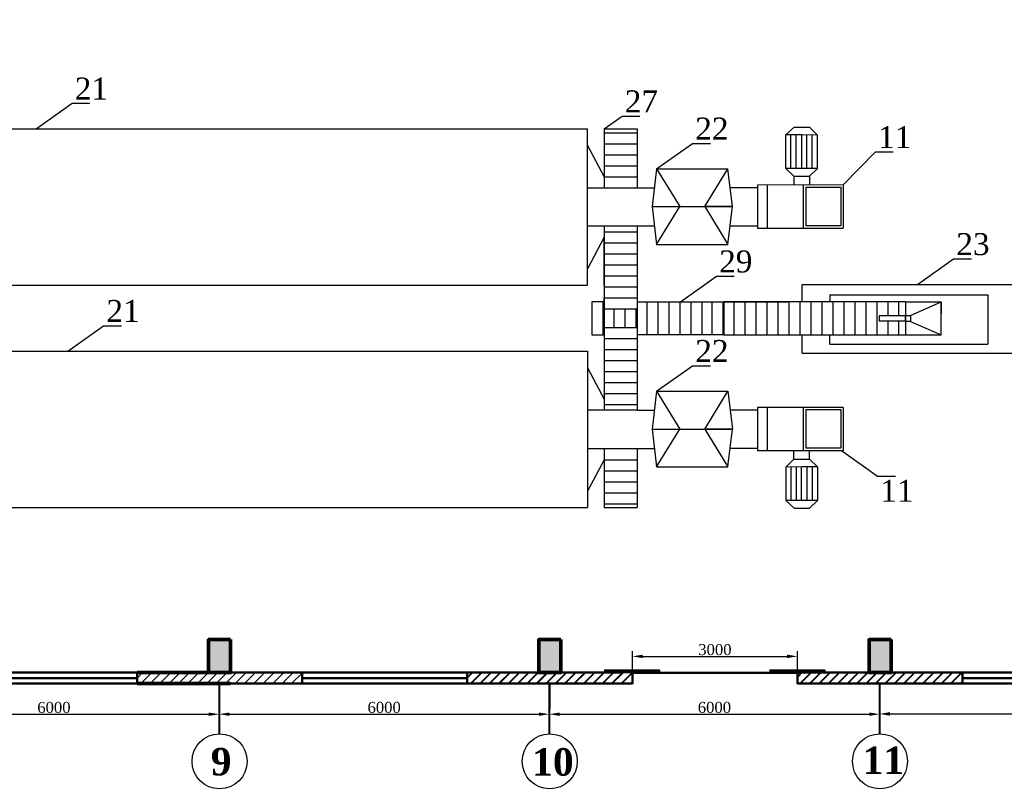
# Model space of a CAD drawing. Header units: inches. Extents: x -4475333 to 345677417, y -211198149 to 2125895.
# Drawn here: x -1928351 to -1910462, y 871185 to 885167 of the extents above; entities that cross this region are included whole.
import ezdxf

# ---------------------------------------------------------------- set-up
doc = ezdxf.new("R2010")
doc.units = ezdxf.units.IN
doc.header["$LTSCALE"] = 150
doc.header["$MEASUREMENT"] = 0
for name, color, linetype, lineweight in [('1. N thuong', 255, 'Continuous', 0), ('chuthichso', 8, 'Continuous', 0), ('cot', 2, 'Continuous', 50), ('KHUNG BVE', 7, 'Continuous', 0), ('NHA XUONG', 80, 'Continuous', 50)]:
    doc.layers.add(name, color=color, linetype=linetype, lineweight=lineweight)
for name, color, linetype in [('BUOC COT', 7, 'Continuous'), ('MATCAT', 132, 'Continuous'), ('NET NHAP', 7, 'Continuous')]:
    doc.layers.add(name, color=color, linetype=linetype)
doc.styles.add('1', font='times.ttf')
doc.styles.add('CHU DAM', font='arialbd.ttf', dxfattribs={"height": 200})
doc.styles.get("Standard").update_dxf_attribs({"font": 'times.ttf', "height": 100})
doc.dimstyles.new('75', dxfattribs={"dimtxt": 200, "dimasz": 188, "dimexe": 94, "dimexo": 47, "dimgap": 20, "dimtad": 1, "dimtoh": 1, "dimdec": 0, "dimtxsty": '1', "dimcen": 2.5, "dimclrt": 256, "dimadec": 0, "dimazin": 0, "dimtfac": 1, "dimtdec": 0, "dimtix": 1, "dimtmove": 0, "dimatfit": 2, "dimfxl": 1, "dimlwd": 9, "dimlwe": 9, "dimarcsym": 0})

# ---------------------------------------------------------------- blocks, each defined once
blk = doc.blocks.new('*D212')
at = {"layer": 'Defpoints', "color": 0, "lineweight": 0, "ltscale": 3, "transparency": 16777216}
for p in [(-1930729, 872550), (-1924729, 872550), (-1924729, 872550)]:
    blk.add_point(p, dxfattribs=at)
at = {"layer": 'NET NHAP', "color": 0, "lineweight": 9, "ltscale": 3, "transparency": 16777216}
for p, q in [((-1930729, 872503), (-1930729, 872456)), ((-1930541, 872550), (-1924917, 872550)), ((-1924729, 872503), (-1924729, 872456))]:
    blk.add_line(p, q, dxfattribs=at)
at = {"layer": 'NET NHAP', "color": 0, "lineweight": 0, "ltscale": 3, "transparency": 16777216}
for points in [[(-1930541, 872581), (-1930541, 872518), (-1930729, 872550)], [(-1924917, 872581), (-1924917, 872518), (-1924729, 872550)]]:
    blk.add_solid(points, dxfattribs=at)
at = {"layer": 'NET NHAP', "lineweight": 13, "ltscale": 3, "transparency": 16777216, "insert": (-1927729, 872671), "char_height": 200, "attachment_point": 5, "style": '1'}
blk.add_mtext('6000', dxfattribs=at)
blk = doc.blocks.new('*D213')
at = {"layer": 'Defpoints', "color": 0, "lineweight": 0, "ltscale": 3, "transparency": 16777216}
for p in [(-1924729, 872550), (-1918729, 872550), (-1918729, 872550)]:
    blk.add_point(p, dxfattribs=at)
at = {"layer": 'NET NHAP', "color": 0, "lineweight": 9, "ltscale": 3, "transparency": 16777216}
for p, q in [((-1924729, 872597), (-1924729, 872644)), ((-1918729, 872597), (-1918729, 872644)), ((-1924541, 872550), (-1918917, 872550))]:
    blk.add_line(p, q, dxfattribs=at)
at = {"layer": 'NET NHAP', "color": 0, "lineweight": 0, "ltscale": 3, "transparency": 16777216}
for points in [[(-1924541, 872581), (-1924541, 872519), (-1924729, 872550)], [(-1918917, 872581), (-1918917, 872519), (-1918729, 872550)]]:
    blk.add_solid(points, dxfattribs=at)
at = {"layer": 'NET NHAP', "lineweight": 13, "ltscale": 3, "transparency": 16777216, "insert": (-1921729, 872672), "char_height": 200, "attachment_point": 5, "style": '1'}
blk.add_mtext('6000', dxfattribs=at)
blk = doc.blocks.new('*D214')
at = {"layer": 'Defpoints', "color": 0, "lineweight": 0, "ltscale": 3, "transparency": 16777216}
for p in [(-1912729, 872550), (-1918729, 872419), (-1912729, 872419)]:
    blk.add_point(p, dxfattribs=at)
at = {"layer": 'NET NHAP', "color": 0, "lineweight": 9, "ltscale": 3, "transparency": 16777216}
for p, q in [((-1918729, 872466), (-1918729, 872644)), ((-1912729, 872466), (-1912729, 872644)), ((-1918541, 872550), (-1912917, 872550))]:
    blk.add_line(p, q, dxfattribs=at)
at = {"layer": 'NET NHAP', "color": 0, "lineweight": 0, "ltscale": 3, "transparency": 16777216}
for points in [[(-1918541, 872581), (-1918541, 872519), (-1918729, 872550)], [(-1912917, 872581), (-1912917, 872519), (-1912729, 872550)]]:
    blk.add_solid(points, dxfattribs=at)
at = {"layer": 'NET NHAP', "lineweight": 13, "ltscale": 3, "transparency": 16777216, "insert": (-1915729, 872672), "char_height": 200, "attachment_point": 5, "style": '1'}
blk.add_mtext('6000', dxfattribs=at)
blk = doc.blocks.new('*D215')
at = {"layer": 'Defpoints', "color": 0, "lineweight": 0, "ltscale": 3, "transparency": 16777216}
for p in [(-1918729, 872550), (-1924729, 872405), (-1918729, 872405)]:
    blk.add_point(p, dxfattribs=at)
at = {"layer": 'NET NHAP', "color": 0, "lineweight": 9, "ltscale": 3, "transparency": 16777216}
for p, q in [((-1924729, 872452), (-1924729, 872644)), ((-1918729, 872452), (-1918729, 872644)), ((-1924541, 872550), (-1918917, 872550))]:
    blk.add_line(p, q, dxfattribs=at)
at = {"layer": 'NET NHAP', "color": 0, "lineweight": 0, "ltscale": 3, "transparency": 16777216}
for points in [[(-1924541, 872581), (-1924541, 872519), (-1924729, 872550)], [(-1918917, 872581), (-1918917, 872519), (-1918729, 872550)]]:
    blk.add_solid(points, dxfattribs=at)
at = {"layer": 'NET NHAP', "lineweight": 13, "ltscale": 3, "transparency": 16777216, "insert": (-1921729, 872672), "char_height": 200, "attachment_point": 5, "style": '1'}
blk.add_mtext('6000', dxfattribs=at)
blk = doc.blocks.new('*D216')
at = {"layer": 'Defpoints', "color": 0, "lineweight": 0, "ltscale": 3, "transparency": 16777216}
for p in [(-1918729, 872550), (-1912729, 872550), (-1912729, 872405)]:
    blk.add_point(p, dxfattribs=at)
at = {"layer": 'NET NHAP', "color": 0, "lineweight": 9, "ltscale": 3, "transparency": 16777216}
for p, q in [((-1918729, 872597), (-1918729, 872644)), ((-1912729, 872452), (-1912729, 872644)), ((-1918541, 872550), (-1912917, 872550))]:
    blk.add_line(p, q, dxfattribs=at)
at = {"layer": 'NET NHAP', "color": 0, "lineweight": 0, "ltscale": 3, "transparency": 16777216}
for points in [[(-1918541, 872581), (-1918541, 872519), (-1918729, 872550)], [(-1912917, 872581), (-1912917, 872519), (-1912729, 872550)]]:
    blk.add_solid(points, dxfattribs=at)
at = {"layer": 'NET NHAP', "lineweight": 13, "ltscale": 3, "transparency": 16777216, "insert": (-1915729, 872672), "char_height": 200, "attachment_point": 5, "style": '1'}
blk.add_mtext('6000', dxfattribs=at)
blk = doc.blocks.new('*D230')
at = {"color": 0, "linetype": 'ByBlock', "lineweight": 9, "ltscale": 10, "transparency": 16777216}
for p, q in [((-1912729, 872893), (-1912729, 872461)), ((-1906720, 872893), (-1906720, 872461)), ((-1912541, 872555), (-1906908, 872555))]:
    blk.add_line(p, q, dxfattribs=at)
at = {"color": 0, "linetype": 'ByBlock', "lineweight": 0, "ltscale": 10, "transparency": 16777216}
for points in [[(-1912541, 872587), (-1912541, 872524), (-1912729, 872555)], [(-1906908, 872587), (-1906908, 872524), (-1906720, 872555)]]:
    blk.add_solid(points, dxfattribs=at)
at = {"layer": 'Defpoints', "color": 0, "linetype": 'ByBlock', "lineweight": 0, "ltscale": 10, "transparency": 16777216}
for p in [(-1912729, 872940), (-1906720, 872940), (-1906720, 872555)]:
    blk.add_point(p, dxfattribs=at)
at = {"linetype": 'ByBlock', "ltscale": 10, "transparency": 16777216, "insert": (-1909724, 872677), "char_height": 200, "attachment_point": 5, "style": '1'}
blk.add_mtext('6000', dxfattribs=at)
blk = doc.blocks.new('*D198')
at = {"layer": 'Defpoints', "color": 0, "lineweight": 0, "ltscale": 3, "transparency": 16777216}
for p in [(-1914220, 873600), (-1917220, 873304), (-1914220, 873304)]:
    blk.add_point(p, dxfattribs=at)
at = {"layer": 'NET NHAP', "color": 0, "lineweight": 9, "ltscale": 3, "transparency": 16777216}
for p, q in [((-1917220, 873351), (-1917220, 873694)), ((-1914220, 873351), (-1914220, 873694)), ((-1917032, 873600), (-1914408, 873600))]:
    blk.add_line(p, q, dxfattribs=at)
at = {"layer": 'NET NHAP', "color": 0, "lineweight": 0, "ltscale": 3, "transparency": 16777216}
for points in [[(-1917032, 873632), (-1917032, 873569), (-1917220, 873600)], [(-1914408, 873632), (-1914408, 873569), (-1914220, 873600)]]:
    blk.add_solid(points, dxfattribs=at)
at = {"layer": 'NET NHAP', "lineweight": 13, "ltscale": 3, "transparency": 16777216, "insert": (-1915720, 873722), "char_height": 200, "attachment_point": 5, "style": '1'}
blk.add_mtext('3000', dxfattribs=at)

msp = doc.modelspace()

# ---------------------------------------------------------------- hatches: boundary and pattern name
at = {"layer": 'cot', "lineweight": 9}
for points in [[(-1924919.7, 873305.3), (-1924519.7, 873305.3), (-1924519.7, 873905.3), (-1924919.7, 873905.3)], [(-1918919.7, 873305.3), (-1918519.7, 873305.3), (-1918519.7, 873905.3), (-1918919.7, 873905.3)], [(-1918919.7, 873305.3), (-1918519.7, 873305.3), (-1918519.7, 873905.3), (-1918919.7, 873905.3)], [(-1912919.7, 873305.3), (-1912519.7, 873305.3), (-1912519.7, 873905.3), (-1912919.7, 873905.3)], [(-1912919.7, 873305.3), (-1912519.7, 873305.3), (-1912519.7, 873905.3), (-1912919.7, 873905.3)]]:
    msp.add_hatch(color=256, dxfattribs=at).paths.add_polyline_path(points)
at = {"layer": 'cot', "linetype": 'ByBlock', "lineweight": 9}
h = msp.add_hatch(color=256, dxfattribs=at)
h.paths.add_polyline_path([(-1918554.4, 873613.3), (-1918854.4, 873613.3), (-1918854.4, 873463.3), (-1918554.4, 873463.3)])
h.paths.add_polyline_path([(-1918554.4, 873463.3), (-1918704.4, 873463.3), (-1918704.4, 873313.3), (-1918554.4, 873313.3)])
h.paths.add_polyline_path([(-1918704.4, 873463.3), (-1918854.4, 873463.3), (-1918854.4, 873313.3), (-1918704.4, 873313.3)])
h = msp.add_hatch(color=256, dxfattribs=at)
h.paths.add_polyline_path([(-1912571.3, 873613.3), (-1912871.3, 873613.3), (-1912871.3, 873463.3), (-1912571.3, 873463.3)])
h.paths.add_polyline_path([(-1912571.3, 873463.3), (-1912721.3, 873463.3), (-1912721.3, 873313.3), (-1912571.3, 873313.3)])
h.paths.add_polyline_path([(-1912721.3, 873463.3), (-1912871.3, 873463.3), (-1912871.3, 873313.3), (-1912721.3, 873313.3)])
at = {"layer": 'KHUNG BVE', "linetype": 'Continuous', "lineweight": 9, "ltscale": 10}
h = msp.add_hatch(dxfattribs=at)
h.set_pattern_fill('ANSI31', color=5, style=0)
h.set_pattern_definition([(45, (-2629836.68647, 834282.31583), (-0.088388347648, 0.088388347648), [])])
h.paths.add_polyline_path([(-1916719.7, 873354.3), (-1916719.7, 873304.3), (-1917719.7, 873304.3), (-1917719.7, 873354.3)])
h = msp.add_hatch(dxfattribs=at)
h.set_pattern_fill('ANSI31', color=5, style=0)
h.set_pattern_definition([(45, (-2626836.86203, 834282.31583), (-0.088388347648, 0.088388347648), [])])
h.paths.add_polyline_path([(-1913719.9, 873354.3), (-1913719.9, 873304.3), (-1914719.9, 873304.3), (-1914719.9, 873354.3)])
at = {"layer": 'MATCAT', "lineweight": 9, "ltscale": 10}
h = msp.add_hatch(dxfattribs=at)
h.set_pattern_fill('ANSI31', color=5, scale=967.741935, angle=180, style=0)
h.set_pattern_definition([(225, (-6040064.28, -498318.33), (85.5371106, -85.5371106), [])])
h.paths.add_polyline_path([(-1923219.7, 873305.3), (-1926219.7, 873305.3), (-1926219.7, 873105.3), (-1923219.7, 873105.3)])
h.paths.add_polyline_path([(-1917219.7, 873305.3), (-1920219.7, 873305.3), (-1920219.7, 873105.3), (-1917219.7, 873105.3)])
h.paths.add_polyline_path([(-1911219.7, 873305.3), (-1914219.7, 873305.3), (-1914219.7, 873105.3), (-1911219.7, 873105.3)])
h = msp.add_hatch(dxfattribs=at)
h.set_pattern_fill('ANSI31', color=5, scale=967.741935, angle=180, style=0)
h.set_pattern_definition([(225, (-6034064.28, -498318.04), (85.5371106, -85.5371106), [])])
h.paths.add_polyline_path([(-1917219.7, 873305.5), (-1920219.7, 873305.5), (-1920219.7, 873105.5), (-1917219.7, 873105.5)])
h.paths.add_polyline_path([(-1911219.7, 873305.5), (-1914219.7, 873305.5), (-1914219.7, 873105.5), (-1911219.7, 873105.5)])
h.paths.add_polyline_path([(-1905219.7, 873305.5), (-1908219.7, 873305.5), (-1908219.7, 873105.5), (-1905219.7, 873105.5)])

# ---------------------------------------------------------------- linework, layer by layer
at = {"lineweight": 15}
msp.add_line((-1924719.7, 873302.9), (-1924719.7, 873315.5), dxfattribs=at)
at = {"linetype": 'ByBlock'}
msp.add_line((-1919389.8, 873305.3), (-1918492.8, 873305.5), dxfattribs=at)
at = {"linetype": 'ByBlock', "ltscale": 10}
for p, q in [((-1917219.7, 873105.3), (-1917219.7, 873305.3)), ((-1914219.7, 873305.3), (-1914219.7, 873105.3))]:
    msp.add_line(p, q, dxfattribs=at)
at = {"layer": '1. N thuong', "lineweight": 0}
for p, q in [((-1917733.7, 883183.8), (-1917407.3, 883415.8)), ((-1917407.3, 883415.8), (-1917084.4, 883415.8)), ((-1918033.7, 880343.8), (-1918033.7, 883183.8)), ((-1917733.7, 883183.8), (-1917733.7, 882113.8)), ((-1917733.7, 883183.8), (-1917133.7, 883183.8)), ((-1917733.7, 883183.8), (-1917733.7, 882113.8)), ((-1917733.7, 883183.8), (-1917133.7, 883183.8)), ((-1917733.7, 883183.8), (-1917133.7, 883183.8)), ((-1917733.7, 883183.8), (-1917733.7, 882313.8)), ((-1917133.7, 883183.8), (-1917133.7, 882113.8)), ((-1914428.7, 883073.2), (-1914281.5, 883214)), ((-1914281.5, 883214), (-1914001.2, 883213.3)), ((-1913857.7, 883071.8), (-1914001.2, 883213.3)), ((-1917733.7, 883113.8), (-1917133.7, 883113.8)), ((-1914430.2, 882464.9), (-1914428.7, 883073.2)), ((-1914131.8, 883072.5), (-1914428.7, 883073.2)), ((-1914340.7, 882464.7), (-1914339.2, 883073)), ((-1914244.4, 882464.4), (-1914242.9, 883072.7)), ((-1914146.6, 883072.5), (-1914148.1, 882464.2)), ((-1913857.7, 883071.8), (-1914131.8, 883072.5)), ((-1914051.8, 882464), (-1914050.3, 883072.3)), ((-1913955.5, 882463.8), (-1913954, 883072)), ((-1913859.2, 882463.5), (-1913857.7, 883071.8)), ((-1918033.7, 882883.8), (-1917733.7, 882313.8)), ((-1917733.7, 882913.8), (-1917133.7, 882913.8)), ((-1917733.7, 882913.8), (-1917133.7, 882913.8)), ((-1917733.7, 882713.8), (-1917133.7, 882713.8)), ((-1917733.7, 882713.8), (-1917133.7, 882713.8)), ((-1917733.7, 882513.8), (-1917133.7, 882513.8)), ((-1917733.7, 882513.8), (-1917133.7, 882513.8)), ((-1916778.9, 882456.8), (-1916858.9, 881770.8)), ((-1916779, 882456.7), (-1915482.9, 882456.8)), ((-1916778.9, 882456.8), (-1916358.9, 881770.8)), ((-1916778.9, 882456.8), (-1915482.9, 882456.8)), ((-1915902.9, 881770.8), (-1915482.9, 882456.8)), ((-1915402.9, 881770.8), (-1915482.9, 882456.8)), ((-1914133.3, 882464.2), (-1914430.2, 882464.9)), ((-1914430.2, 882464.9), (-1914283.6, 882323.4)), ((-1913859.2, 882463.5), (-1914133.3, 882464.2)), ((-1913859.2, 882463.5), (-1914003.4, 882322.7)), ((-1917733.7, 882313.8), (-1917133.7, 882313.8)), ((-1914283.6, 882323.4), (-1914284.4, 882165.5)), ((-1914283.6, 882323.4), (-1914003.4, 882322.7)), ((-1914003.4, 882322.7), (-1914004.1, 882165.2)), ((-1918033.7, 881413.8), (-1918033.7, 882113.8)), ((-1918033.7, 882113.8), (-1916818.9, 882113.8)), ((-1917733.7, 882113.8), (-1917133.7, 882113.8)), ((-1917733.7, 882113.8), (-1917133.7, 882113.8)), ((-1913388.7, 882164.6), (-1914943.7, 882162.8)), ((-1914943.7, 882162.8), (-1914943.7, 881378.8)), ((-1914943.7, 882162.8), (-1914943.7, 881378.8)), ((-1914768.6, 882163), (-1914768.6, 881379)), ((-1914070.4, 882122.6), (-1913435, 882122.6)), ((-1916858.9, 881770.8), (-1915402.9, 881770.8)), ((-1916858.9, 881770.8), (-1916358.9, 881770.8)), ((-1916858.9, 881770.8), (-1916778.9, 881084.8)), ((-1916778.9, 881084.8), (-1916358.9, 881770.8)), ((-1915402.9, 881770.8), (-1915902.9, 881770.8)), ((-1915902.9, 881770.8), (-1915482.9, 881084.8)), ((-1915482.9, 881084.8), (-1915402.9, 881770.8)), ((-1916818.9, 881413.8), (-1918033.7, 881413.8)), ((-1917733.7, 881413.8), (-1917733.7, 880343.8)), ((-1917733.7, 881413.8), (-1917733.7, 878073.8)), ((-1917133.7, 881413.8), (-1917133.7, 878073.8)), ((-1914943.7, 881378.8), (-1913388.7, 881380.6)), ((-1913459.9, 881422.6), (-1914070.4, 881422.6)), ((-1913435, 881422.6), (-1914070.4, 881422.6)), ((-1917733.7, 881213.8), (-1918033.7, 880643.8)), ((-1917733.7, 881313.8), (-1917133.7, 881313.8)), ((-1917733.7, 881313.8), (-1917133.7, 881313.8)), ((-1917733.7, 880343.8), (-1917733.7, 881213.8)), ((-1917733.7, 881113.8), (-1917133.7, 881113.8)), ((-1916778.9, 881084.8), (-1915482.9, 881084.8)), ((-1917733.7, 880913.8), (-1917133.7, 880913.8)), ((-1917733.7, 880913.8), (-1917133.7, 880913.8)), ((-1917733.7, 880713.8), (-1917133.7, 880713.8)), ((-1917733.7, 880513.8), (-1917133.7, 880513.8)), ((-1917733.7, 880513.8), (-1917133.7, 880513.8)), ((-1917733.7, 880313.8), (-1917133.7, 880313.8)), ((-1914136.8, 880043.8), (-1914136.8, 880358.8)), ((-1914136.8, 880358.8), (-1910136.8, 880358.8)), ((-1913632.8, 880167.1), (-1913632.8, 880043.8)), ((-1913632.8, 880167.1), (-1910760.8, 880167.1)), ((-1910760.8, 880167.1), (-1910760.8, 879270.9)), ((-1917733.7, 880043.8), (-1917956.3, 880043.8)), ((-1917956.3, 880043.8), (-1917956.3, 879443.8)), ((-1917756.3, 880043.8), (-1917756.3, 879443.8)), ((-1917733.7, 880113.8), (-1917133.7, 880113.8)), ((-1917733.7, 880113.8), (-1917133.7, 880113.8)), ((-1917733.7, 879913.8), (-1917733.7, 880113.8)), ((-1917733.7, 880113.8), (-1917133.7, 880113.8)), ((-1917733.7, 880043.8), (-1917733.7, 879913.8)), ((-1917133.7, 880043.8), (-1915556.3, 880043.8)), ((-1917133.7, 880043.8), (-1917133.7, 879443.8)), ((-1916956.3, 880043.8), (-1916956.3, 879443.8)), ((-1916756.3, 880043.8), (-1916756.3, 879443.8)), ((-1916556.3, 880043.8), (-1916556.3, 879443.8)), ((-1916356.3, 880043.8), (-1916356.3, 879443.8)), ((-1916156.3, 880043.8), (-1916156.3, 879443.8)), ((-1915956.3, 880043.8), (-1915956.3, 879443.8)), ((-1915956.3, 880043.8), (-1915956.3, 879443.8)), ((-1915778.8, 880043.8), (-1915778.8, 879443.8)), ((-1915578.8, 880043.8), (-1915578.8, 879443.8)), ((-1912259.4, 880043.8), (-1915556.3, 880043.8)), ((-1915556.3, 880043.8), (-1914396.1, 880043.8)), ((-1915556.3, 880043.8), (-1915556.3, 879443.8)), ((-1915378.8, 880043.8), (-1915378.8, 879443.8)), ((-1915178.8, 880043.8), (-1915178.8, 879443.8)), ((-1914978.8, 880043.8), (-1914978.8, 879443.8)), ((-1914778.8, 880043.8), (-1914778.8, 879443.8)), ((-1914578.8, 880043.8), (-1914578.8, 879443.8)), ((-1914378.8, 880043.8), (-1914378.8, 879443.8)), ((-1914178.8, 880043.8), (-1914178.8, 879443.8)), ((-1913978.8, 880043.8), (-1913978.8, 879443.8)), ((-1913778.8, 880043.8), (-1913778.8, 879443.8)), ((-1913578.8, 880043.8), (-1913578.8, 879443.8)), ((-1913378.8, 880043.8), (-1913378.8, 879443.8)), ((-1913178.8, 880043.8), (-1913178.8, 879443.8)), ((-1912978.8, 880043.8), (-1912978.8, 879443.8)), ((-1912778.8, 880043.8), (-1912778.8, 879443.8)), ((-1912578.8, 880043.8), (-1912578.8, 879784.8)), ((-1912378.8, 879784.8), (-1912378.8, 880043.8)), ((-1917733.7, 879913.8), (-1917133.7, 879913.8)), ((-1917733.7, 879913.8), (-1917133.7, 879913.8)), ((-1917733.7, 879913.8), (-1917133.7, 879913.8)), ((-1917556.3, 879913.8), (-1917556.3, 879573.8)), ((-1917356.3, 879913.8), (-1917356.3, 879573.8)), ((-1917156.3, 879913.8), (-1917156.3, 879573.8)), ((-1912259.4, 879784.8), (-1912736.4, 879784.8)), ((-1912736.4, 879784.8), (-1912736.4, 879698.3)), ((-1912736.4, 879698.3), (-1912259.4, 879698.3)), ((-1912578.8, 879698.3), (-1912578.8, 879443.8)), ((-1912378.8, 879443.8), (-1912378.8, 879698.3)), ((-1917956.3, 879443.8), (-1917733.7, 879443.8)), ((-1917733.7, 879443.8), (-1917733.7, 879573.8)), ((-1917733.7, 879573.8), (-1917133.7, 879573.8)), ((-1917733.7, 879573.8), (-1917133.7, 879573.8)), ((-1917733.7, 879573.8), (-1917133.7, 879573.8)), ((-1915556.3, 879443.8), (-1917133.7, 879443.8)), ((-1915556.3, 879443.8), (-1912259.4, 879443.8)), ((-1914136.8, 879108.8), (-1914136.8, 879443.8)), ((-1913632.8, 879270.9), (-1913632.8, 879443.8)), ((-1917733.7, 879373.8), (-1917133.7, 879373.8)), ((-1913632.8, 879270.9), (-1910760.8, 879270.9)), ((-1918033.7, 879143.8), (-1918033.7, 876303.8)), ((-1917733.7, 879173.8), (-1917133.7, 879173.8)), ((-1917733.7, 879173.8), (-1917133.7, 879173.8)), ((-1917733.7, 879143.8), (-1917733.7, 878073.8)), ((-1914136.8, 879108.8), (-1910136.8, 879108.8)), ((-1917733.7, 878973.8), (-1917133.7, 878973.8)), ((-1918033.7, 878843.8), (-1917733.7, 878273.8)), ((-1917733.7, 878773.8), (-1917133.7, 878773.8)), ((-1917733.7, 878773.8), (-1917133.7, 878773.8)), ((-1917733.7, 878573.8), (-1917133.7, 878573.8)), ((-1917733.7, 878373.8), (-1917133.7, 878373.8)), ((-1917733.7, 878373.8), (-1917133.7, 878373.8)), ((-1916778.9, 878416.8), (-1916858.9, 877730.8)), ((-1916779, 878416.7), (-1915482.9, 878416.8)), ((-1916778.9, 878416.8), (-1916358.9, 877730.8)), ((-1916778.9, 878416.8), (-1915482.9, 878416.8)), ((-1915902.9, 877730.8), (-1915482.9, 878416.8)), ((-1917733.7, 878173.8), (-1917133.7, 878173.8)), ((-1917133.7, 878073.8), (-1918033.7, 878073.8)), ((-1918033.7, 878073.8), (-1918033.7, 877373.8)), ((-1917133.7, 878073.8), (-1916818.9, 878073.8)), ((-1913388.7, 878124.6), (-1914943.7, 878122.8)), ((-1914943.7, 878122.8), (-1914943.7, 877338.8)), ((-1914768.6, 878123), (-1914768.6, 877339)), ((-1914070.4, 878082.6), (-1913435, 878082.6)), ((-1916858.9, 877730.8), (-1915402.9, 877730.8)), ((-1916858.9, 877730.8), (-1916358.9, 877730.8)), ((-1916858.9, 877730.8), (-1916778.9, 877044.8)), ((-1916778.9, 877044.8), (-1916358.9, 877730.8)), ((-1915402.9, 877730.8), (-1915902.9, 877730.8)), ((-1915902.9, 877730.8), (-1915482.9, 877044.8)), ((-1915482.9, 877044.8), (-1915402.9, 877730.8)), ((-1918033.7, 877373.8), (-1916817.3, 877373.8)), ((-1917733.7, 877373.8), (-1917733.7, 876303.8)), ((-1917733.7, 877373.8), (-1917733.7, 876303.8)), ((-1917133.7, 877373.8), (-1917133.7, 876303.8)), ((-1914943.7, 877338.8), (-1913388.7, 877340.6)), ((-1914283.6, 877181.8), (-1914284.4, 877339.6)), ((-1913459.9, 877382.6), (-1914070.4, 877382.6)), ((-1913435, 877382.6), (-1914070.4, 877382.6)), ((-1914003.4, 877182.4), (-1914004.1, 877340)), ((-1917733.7, 877173.8), (-1918033.7, 876603.8)), ((-1917733.7, 877173.8), (-1917133.7, 877173.8)), ((-1917733.7, 877173.8), (-1917133.7, 877173.8)), ((-1914430.2, 877040.3), (-1914283.6, 877181.8)), ((-1914283.6, 877181.8), (-1914003.4, 877182.4)), ((-1913859.2, 877041.6), (-1914003.4, 877182.4)), ((-1917733.7, 876973.8), (-1917133.7, 876973.8)), ((-1916778.9, 877044.8), (-1915482.9, 877044.8)), ((-1914133.3, 877041), (-1914430.2, 877040.3)), ((-1914430.2, 877040.3), (-1914428.7, 876432)), ((-1914340.7, 877040.5), (-1914339.2, 876432.2)), ((-1914244.4, 877040.7), (-1914242.9, 876432.4)), ((-1914146.6, 876432.7), (-1914148.1, 877040.9)), ((-1913859.2, 877041.6), (-1914133.3, 877041)), ((-1914051.8, 877041.2), (-1914050.3, 876432.9)), ((-1913955.5, 877041.4), (-1913954, 876433.1)), ((-1913859.2, 877041.6), (-1913857.7, 876433.3)), ((-1917733.7, 876773.8), (-1917133.7, 876773.8)), ((-1917733.7, 876773.8), (-1917133.7, 876773.8)), ((-1917733.7, 876573.8), (-1917133.7, 876573.8)), ((-1917733.7, 876373.8), (-1917133.7, 876373.8)), ((-1914131.8, 876432.7), (-1914428.7, 876432)), ((-1914428.7, 876432), (-1914281.5, 876291.2)), ((-1913857.7, 876433.3), (-1914131.8, 876432.7)), ((-1913857.7, 876433.3), (-1914001.2, 876291.8)), ((-1917733.7, 876303.8), (-1917133.7, 876303.8)), ((-1914281.5, 876291.2), (-1914001.2, 876291.8))]:
    msp.add_line(p, q, dxfattribs=at)
msp.add_lwpolyline([(-1912165.5, 879686), (-1912256.3, 879686), (-1912256.3, 879795.5), (-1912165.5, 879795.5)], close=True, dxfattribs=at)
at = {"layer": 'BUOC COT', "ltscale": 10}
for p, q in [((-1924728.6, 873104.8), (-1924728.6, 872193)), ((-1918727.4, 873105.3), (-1918729.3, 872193.8)), ((-1918728.6, 873103.7), (-1918728.6, 872192)), ((-1912728.6, 873105.3), (-1912728.6, 872193.7)), ((-1912728.6, 873105.3), (-1912728.6, 872194))]:
    msp.add_line(p, q, dxfattribs=at)
at = {"layer": 'BUOC COT', "lineweight": 13, "ltscale": 10}
for centre in [(-1924720, 871693.5), (-1918720.8, 871693.8), (-1918720.2, 871693.5), (-1912720.8, 871694), (-1912720.6, 871693.7)]:
    msp.add_circle(centre, 500, dxfattribs=at)
at = {"layer": 'chuthichso', "lineweight": 0}
for p, q in [((-1928053, 883183.8), (-1927400.1, 883647.8)), ((-1927400.1, 883647.8), (-1927077.2, 883647.8)), ((-1916779, 882456.7), (-1916126.1, 882920.7)), ((-1916126.1, 882920.7), (-1915803.2, 882920.7)), ((-1913388.7, 882164.6), (-1912804.5, 882765.8)), ((-1912804.5, 882765.8), (-1912481.7, 882765.8)), ((-1912036.8, 880358.8), (-1911383.9, 880822.8)), ((-1911383.9, 880822.8), (-1911061, 880822.8)), ((-1916345, 880043.8), (-1915692.1, 880507.8)), ((-1915692.1, 880507.8), (-1915369.2, 880507.8)), ((-1927478.7, 879143.8), (-1926825.8, 879607.8)), ((-1926825.8, 879607.8), (-1926503, 879607.8)), ((-1916779, 878416.7), (-1916126.1, 878880.7)), ((-1916126.1, 878880.7), (-1915803.2, 878880.7)), ((-1913417.9, 877340.6), (-1912765, 876876.6)), ((-1912765, 876876.6), (-1912442.1, 876876.6))]:
    msp.add_line(p, q, dxfattribs=at)
at = {"layer": 'cot'}
for points in [[(-1924519.7, 873905.3), (-1924919.7, 873905.3), (-1924919.7, 873305.3), (-1924519.7, 873305.3)], [(-1918519.7, 873905.3), (-1918919.7, 873905.3), (-1918919.7, 873305.3), (-1918519.7, 873305.3)], [(-1918519.7, 873905.3), (-1918919.7, 873905.3), (-1918919.7, 873305.3), (-1918519.7, 873305.3)], [(-1912519.7, 873905.3), (-1912919.7, 873905.3), (-1912919.7, 873305.3), (-1912519.7, 873305.3)], [(-1912519.7, 873905.3), (-1912919.7, 873905.3), (-1912919.7, 873305.3), (-1912519.7, 873305.3)]]:
    msp.add_lwpolyline(points, close=True, dxfattribs=at)
at = {"layer": 'KHUNG BVE', "lineweight": 0}
for p, q in [((-1933623.7, 883183.8), (-1918033.7, 883183.8)), ((-1915443.7, 882120.8), (-1914943.7, 882120.8)), ((-1914115.4, 882163.8), (-1914115.4, 881379.8)), ((-1914070.4, 882122.6), (-1914070.4, 881422.6)), ((-1913435, 882122.6), (-1913435, 881422.6)), ((-1913388.7, 882164.6), (-1913388.7, 881380.6)), ((-1915443.7, 881420.8), (-1914943.7, 881420.8)), ((-1933623.7, 880343.8), (-1918033.7, 880343.8)), ((-1912259.4, 880043.8), (-1912259.4, 879443.8)), ((-1912259.4, 880043.8), (-1911610.9, 880043.8)), ((-1912165.5, 879795.5), (-1911610.9, 880039.3)), ((-1911610.9, 880043.8), (-1911610.9, 879832.2)), ((-1911610.9, 879443.8), (-1911610.9, 880039.3)), ((-1912256.3, 879795.5), (-1912259.4, 879796.9)), ((-1912256.3, 879686), (-1912259.4, 879684.7)), ((-1912165.5, 879686), (-1911610.9, 879443.8)), ((-1912259.4, 879443.8), (-1911610.9, 879443.8)), ((-1933623.7, 879143.8), (-1918033.7, 879143.8)), ((-1915482.9, 878416.8), (-1915402.9, 877730.8)), ((-1915443.7, 878080.8), (-1914943.7, 878080.8)), ((-1914115.4, 878123.8), (-1914115.4, 877339.8)), ((-1914070.4, 878082.6), (-1914070.4, 877382.6)), ((-1913435, 878082.6), (-1913435, 877382.6)), ((-1913388.7, 878124.6), (-1913388.7, 877340.6)), ((-1915443.7, 877380.8), (-1914943.7, 877380.8)), ((-1933623.7, 876303.8), (-1918033.7, 876303.8))]:
    msp.add_line(p, q, dxfattribs=at)
at = {"layer": 'KHUNG BVE', "color": 3, "linetype": 'Continuous', "lineweight": 30, "ltscale": 10}
for p, q in [((-1930719.7, 873305.3), (-1924719.7, 873305.3)), ((-1929219.7, 873205.3), (-1926219.7, 873205.3)), ((-1926219.7, 873105.3), (-1926219.7, 873305.3)), ((-1926219.7, 873305.3), (-1923219.7, 873305.3)), ((-1924719.7, 873305.3), (-1918719.7, 873305.3)), ((-1924719.7, 873305.3), (-1918719.7, 873305.3)), ((-1923219.7, 873305.3), (-1923219.7, 873105.3)), ((-1923219.7, 873205.3), (-1920219.7, 873205.3)), ((-1920219.7, 873305.3), (-1920219.7, 873105.3)), ((-1920219.7, 873305.3), (-1917384, 873305.3)), ((-1920219.7, 873305.3), (-1917419.7, 873305.3)), ((-1918719.7, 873305.3), (-1917384, 873305.3)), ((-1918719.7, 873305.3), (-1917384, 873305.3)), ((-1917219.7, 873304.3), (-1917219.7, 873104.3)), ((-1914219.9, 873304.3), (-1914219.9, 873104.3)), ((-1914133.6, 873305.3), (-1912719.7, 873305.3)), ((-1914133.6, 873305.3), (-1912719.7, 873305.3)), ((-1914133.6, 873305.3), (-1911219.7, 873305.3)), ((-1914133.6, 873305.3), (-1906719.7, 873305.3)), ((-1913969.7, 873305.3), (-1913969.7, 873305.3)), ((-1912719.7, 873305.3), (-1906719.7, 873305.3)), ((-1911219.7, 873305.3), (-1911219.7, 873105.3)), ((-1908219.7, 873205.3), (-1911219.7, 873205.3)), ((-1910969.7, 873305.3), (-1910969.7, 873305.3)), ((-1929219.7, 873105.3), (-1926219.7, 873105.3)), ((-1924719.7, 873105.3), (-1926219.7, 873105.3)), ((-1926219.7, 873105.3), (-1923219.7, 873105.3)), ((-1923219.7, 873105.3), (-1920219.7, 873105.3)), ((-1920219.7, 873105.3), (-1917219.7, 873105.3)), ((-1920219.7, 873105.3), (-1917419.7, 873105.3)), ((-1914219.7, 873105.3), (-1911219.7, 873105.3)), ((-1914219.7, 873105.3), (-1906519.7, 873105.3))]:
    msp.add_line(p, q, dxfattribs=at)
at = {"layer": 'KHUNG BVE', "linetype": 'Continuous', "lineweight": -2, "ltscale": 10}
for p, q in [((-1924669.7, 873305.3), (-1924869.7, 873305.3)), ((-1924669.7, 873305.3), (-1924869.7, 873305.3)), ((-1917219.7, 873305.3), (-1920219.7, 873305.3)), ((-1919589.8, 873305.3), (-1919389.8, 873305.3)), ((-1918854.1, 873302.9), (-1918553.9, 873302.9)), ((-1918469.7, 873305.3), (-1918669.7, 873305.3)), ((-1917219.7, 873305.3), (-1917419.7, 873305.3)), ((-1912871, 873302.9), (-1912570.8, 873302.9)), ((-1912269.7, 873305.3), (-1912469.7, 873305.3)), ((-1912469.7, 873305.3), (-1912319.7, 873305.3)), ((-1920219.7, 873105.3), (-1917219.7, 873105.3))]:
    msp.add_line(p, q, dxfattribs=at)
at = {"layer": 'KHUNG BVE', "lineweight": 0}
msp.add_circle((-1916098.2, 889715.1), 188435.9, dxfattribs=at)
at = {"layer": 'MATCAT', "color": 3, "lineweight": 30, "ltscale": 3}
for p, q in [((-1917219.7, 873304.3), (-1914219.9, 873304.3)), ((-1900719.7, 873305.3), (-1914219.7, 873305.3)), ((-1906719.7, 873305.3), (-1914133.6, 873305.3)), ((-1914219.7, 873105.3), (-1906519.7, 873105.3)), ((-1914219.7, 873105.3), (-1900519.7, 873105.3))]:
    msp.add_line(p, q, dxfattribs=at)
at = {"layer": 'NHA XUONG'}
for p, q in [((-1926219.7, 873305.3), (-1924719.7, 873305.3)), ((-1926219.7, 873105.3), (-1924519.7, 873105.3))]:
    msp.add_line(p, q, dxfattribs=at)

# ---------------------------------------------------------------- texts
at = {"layer": '1. N thuong', "lineweight": 0, "char_height": 400, "width": 236.121}
for s, insert, attachment_point in [('21', (-1927350.6, 884115.3), 1), ('27', (-1917357.8, 883883.3), 1), ('22', (-1916076.6, 883388.2), 1), ('11', (-1912755, 883233.3), 1), ('23', (-1911334.4, 881290.3), 1), ('29', (-1915642.6, 880975.3), 1), ('21', (-1926776.3, 880075.2), 1), ('22', (-1916076.6, 879348.2), 1), ('11', (-1912715.5, 876409.1), 7)]:
    msp.add_mtext(s, dxfattribs=dict(at, insert=insert, attachment_point=attachment_point))
at = {"layer": 'NHA XUONG', "color": 50, "lineweight": 18, "ltscale": 10, "char_height": 500, "width": 762.076, "attachment_point": 1, "style": 'CHU DAM'}
for s, insert in [('{\\fTimes New Roman|b1|i0|c0|p18;9}', (-1924879.8, 871938.3)), ('{\\fTimes New Roman|b1|i0|c0|p18;10}', (-1919041, 871932.8)), ('{\\fTimes New Roman|b1|i0|c0|p18;11}', (-1913037.3, 871961))]:
    msp.add_mtext(s, dxfattribs=dict(at, insert=insert))

# ---------------------------------------------------------------- dimensions: what is measured, and where the dimension line sits
at = {"linetype": 'ByBlock', "ltscale": 10}
dim = msp.add_linear_dim(base=(-1906719.7, 872555.3), p1=(-1912728.6, 872939.8), p2=(-1906719.7, 872939.8), text='6000', dimstyle='75', dxfattribs=at)
dim.commit()
dim.dimension.update_dxf_attribs({"geometry": '*D230', "text_midpoint": (-1909724.1, 872677)})
at = {"layer": 'NET NHAP', "color": 0, "lineweight": 13, "ltscale": 3}
for base, p1, p2, picture, middle in [((-1914219.7, 873600.3), (-1917219.7, 873304.3), (-1914219.7, 873304.3), '*D198', (-1915719.7, 873722.1)), ((-1924728.6, 872549.5), (-1930728.6, 872550), (-1924728.6, 872550), '*D212', (-1927728.6, 872671.2)), ((-1918728.6, 872550), (-1924728.6, 872550), (-1918728.6, 872550), '*D213', (-1921728.6, 872671.8)), ((-1918728.6, 872550), (-1924728.6, 872404.6), (-1918728.6, 872404.9), '*D215', (-1921728.6, 872671.8)), ((-1912728.6, 872550), (-1918728.6, 872419.5), (-1912728.6, 872419.5), '*D214', (-1915728.6, 872671.8)), ((-1912728.6, 872550), (-1918728.6, 872550), (-1912728.6, 872404.9), '*D216', (-1915728.6, 872671.8))]:
    dim = msp.add_linear_dim(base=base, p1=p1, p2=p2, dimstyle='75', dxfattribs=at)
    dim.commit()
    dim.dimension.update_dxf_attribs({"geometry": picture, "text_midpoint": middle})

doc.saveas('drawing.dxf')
